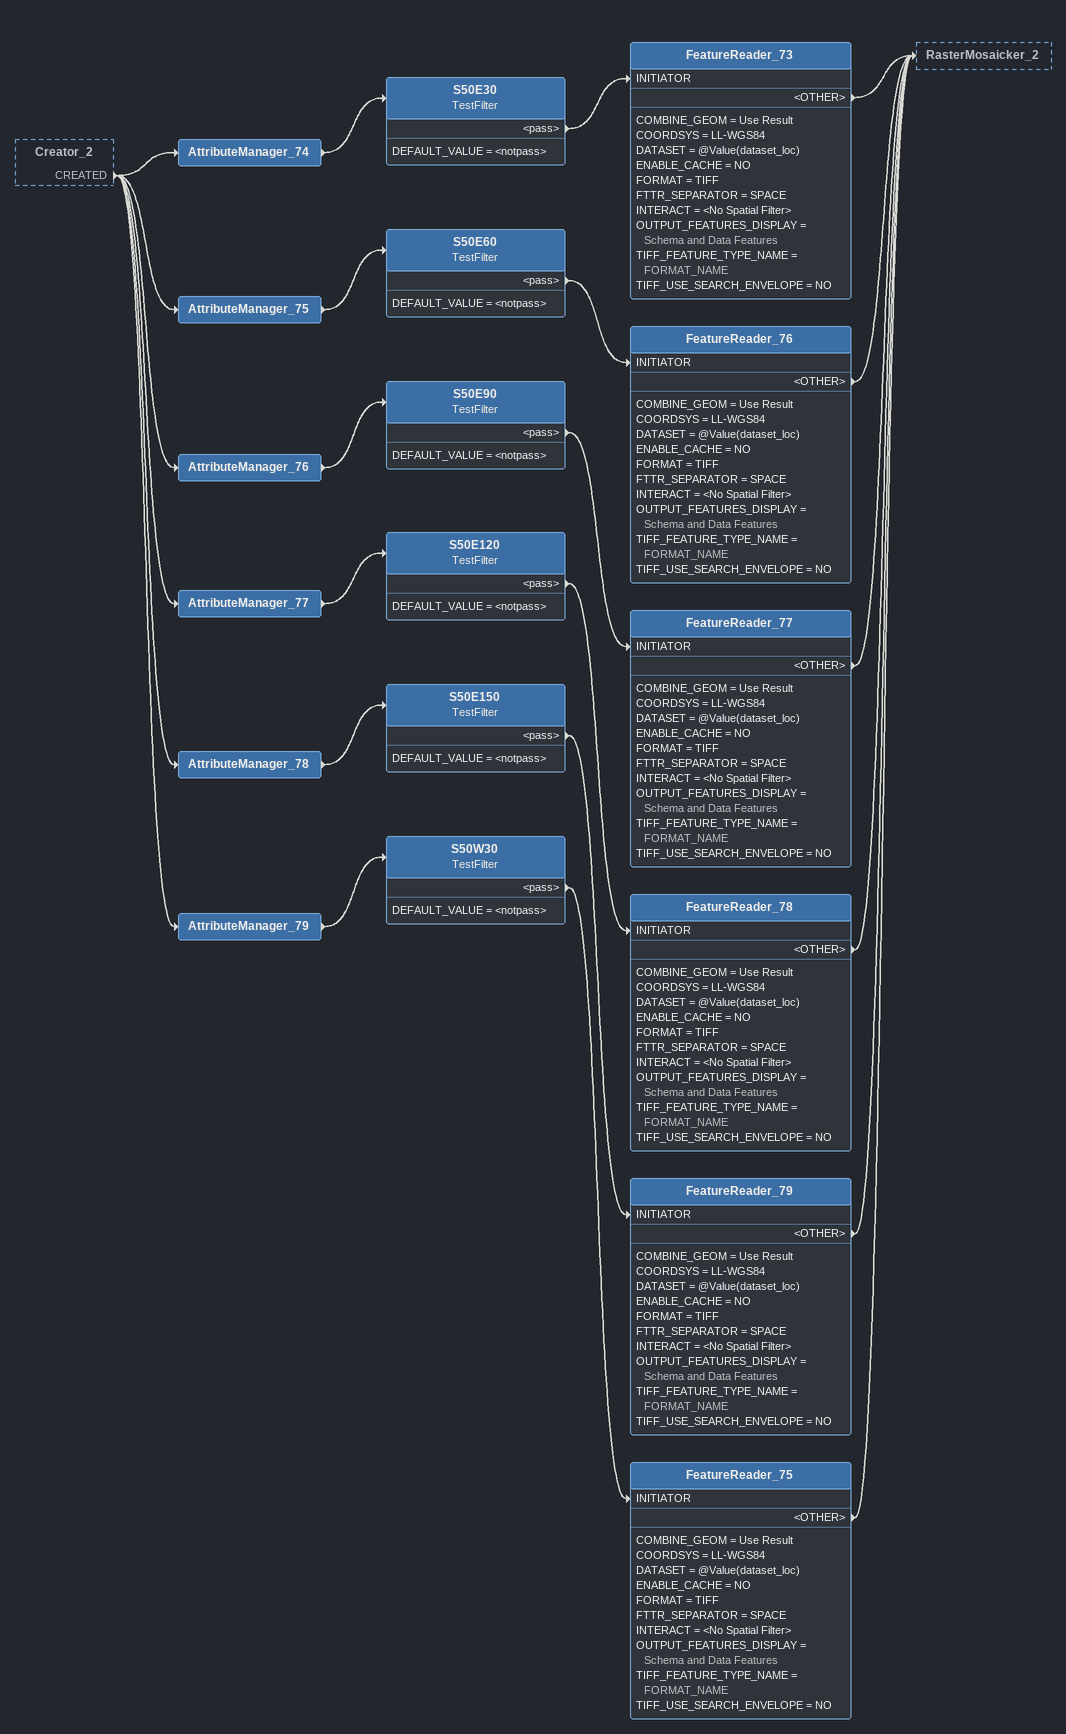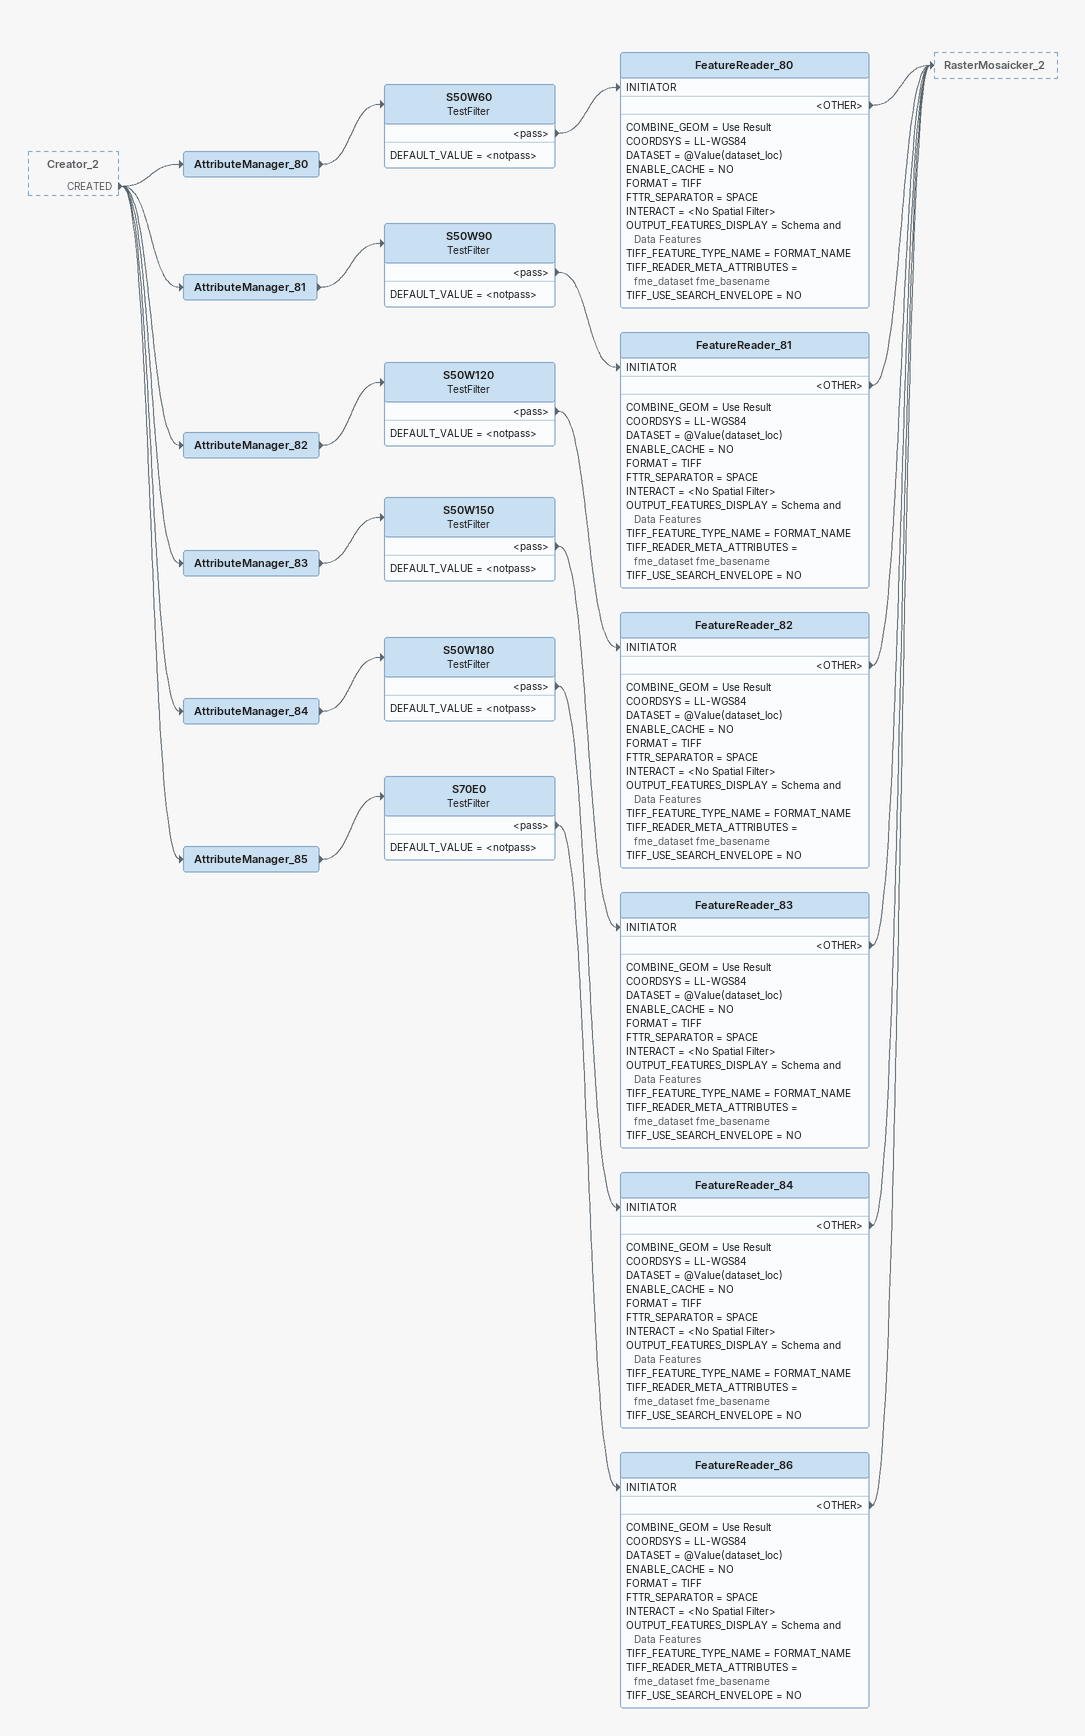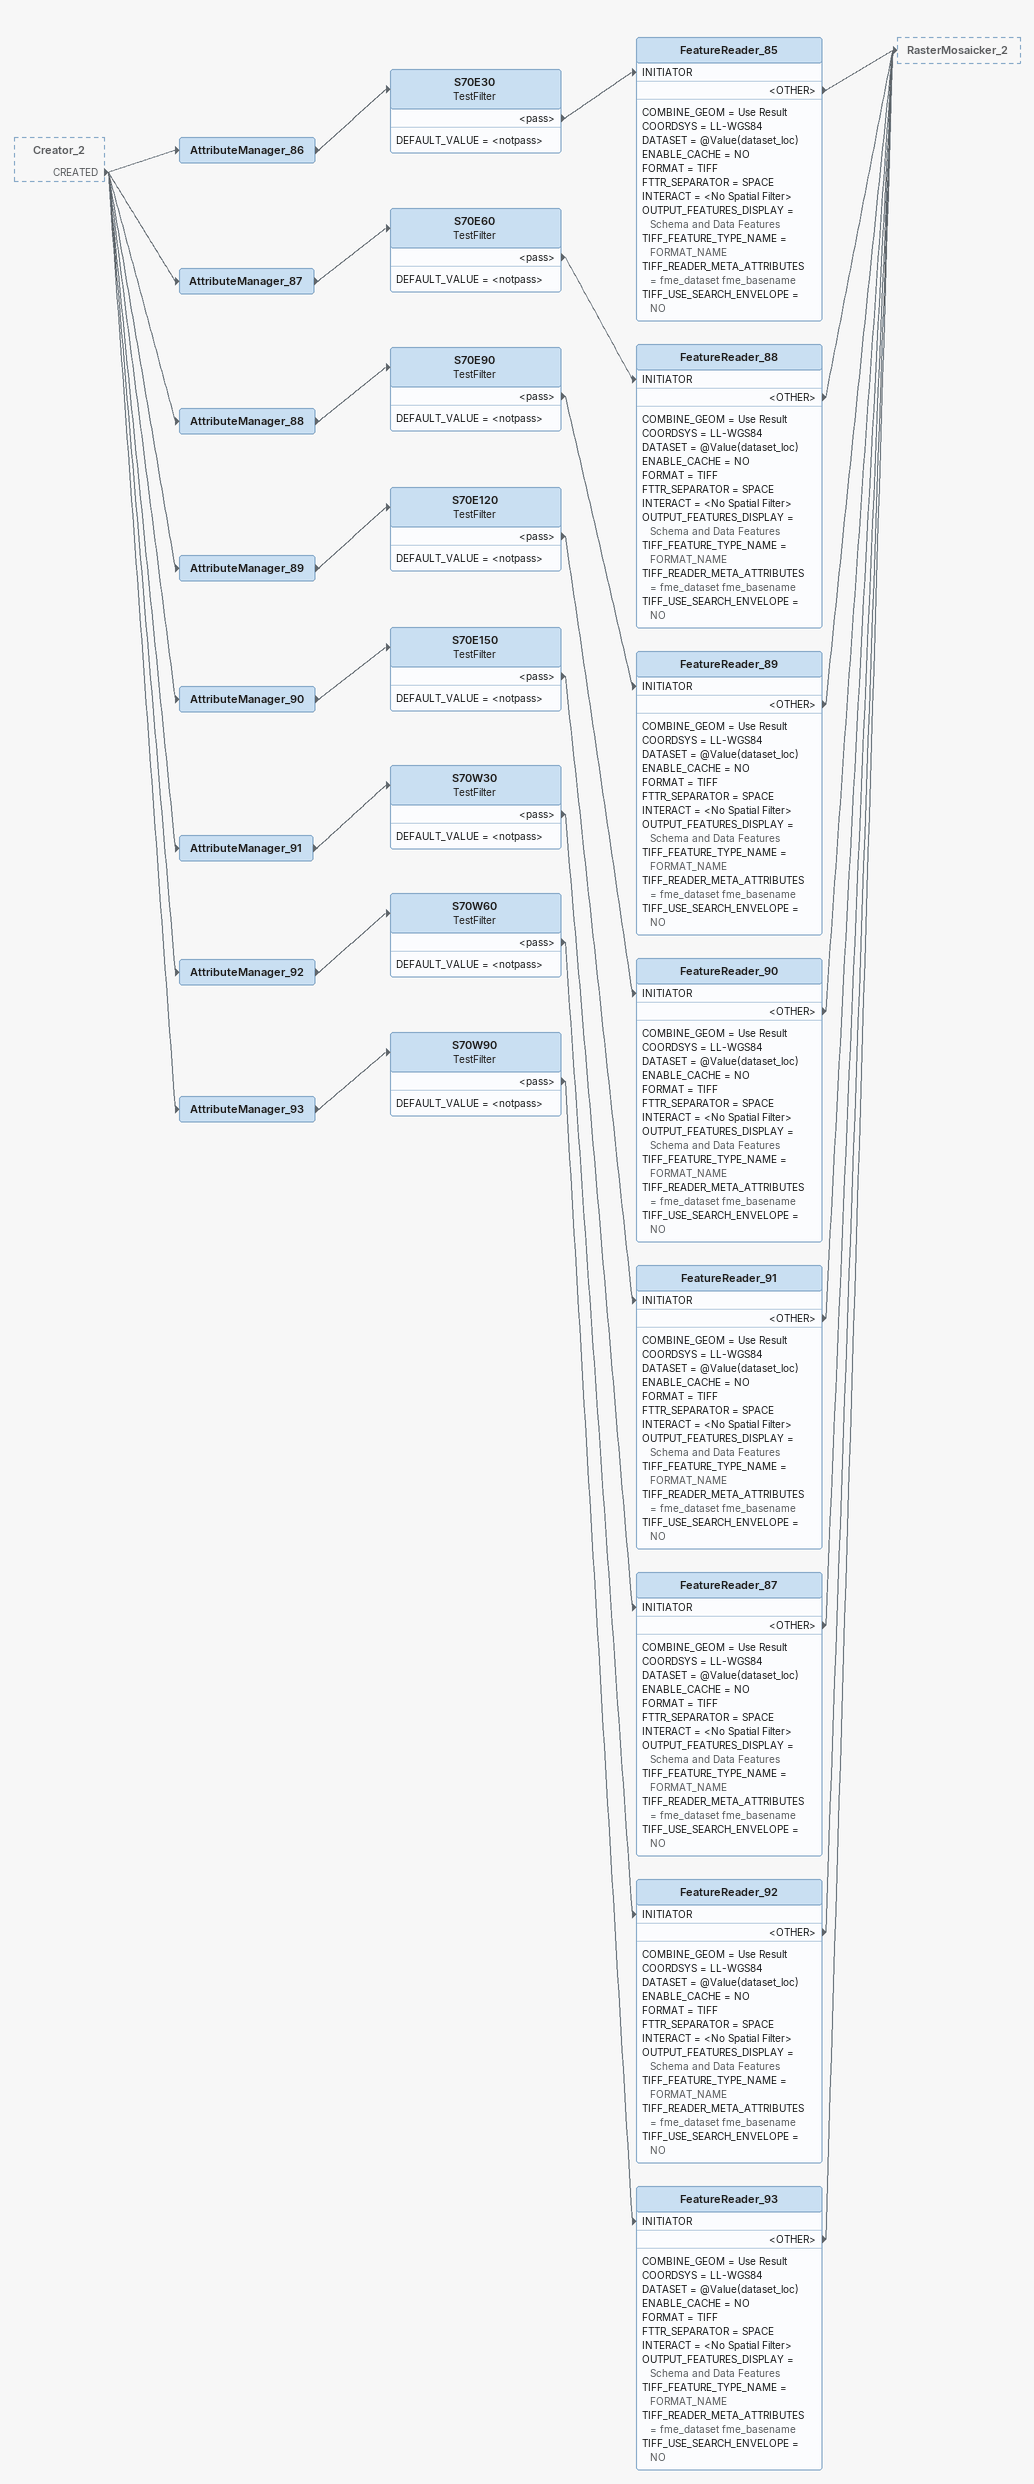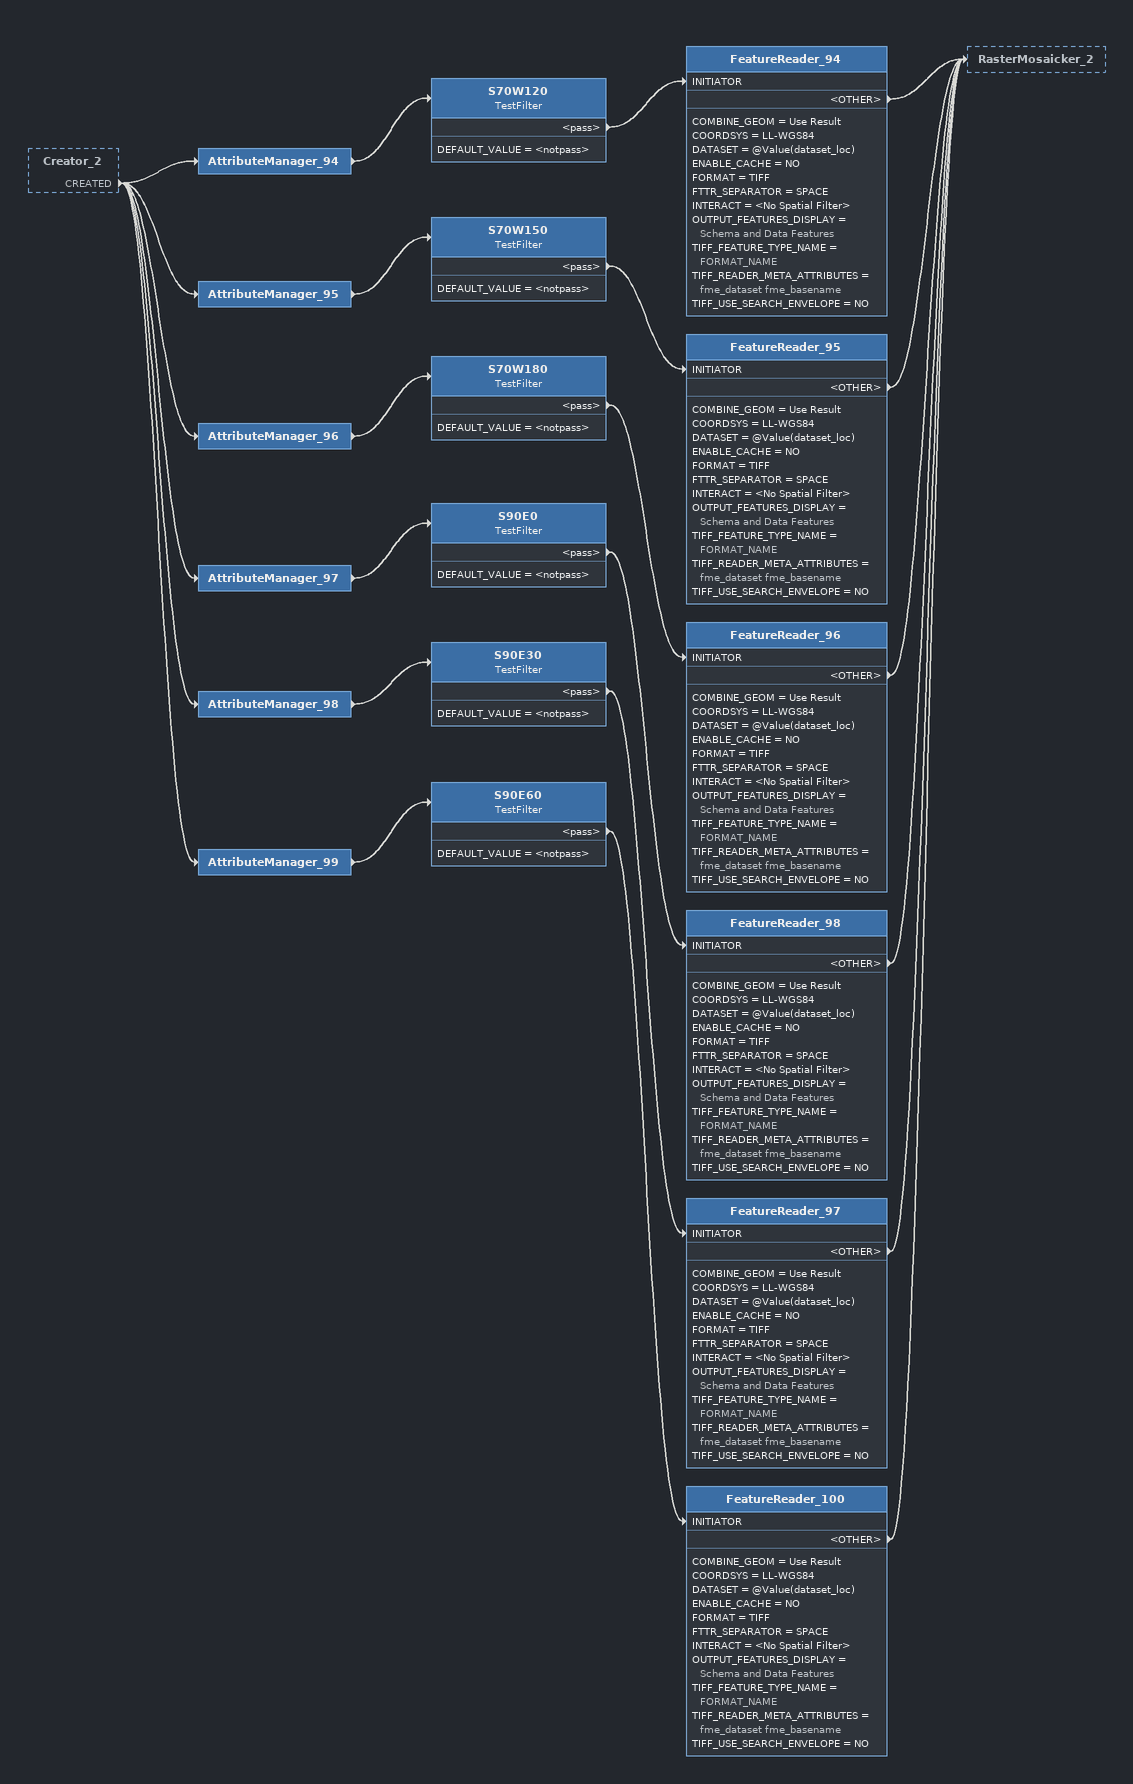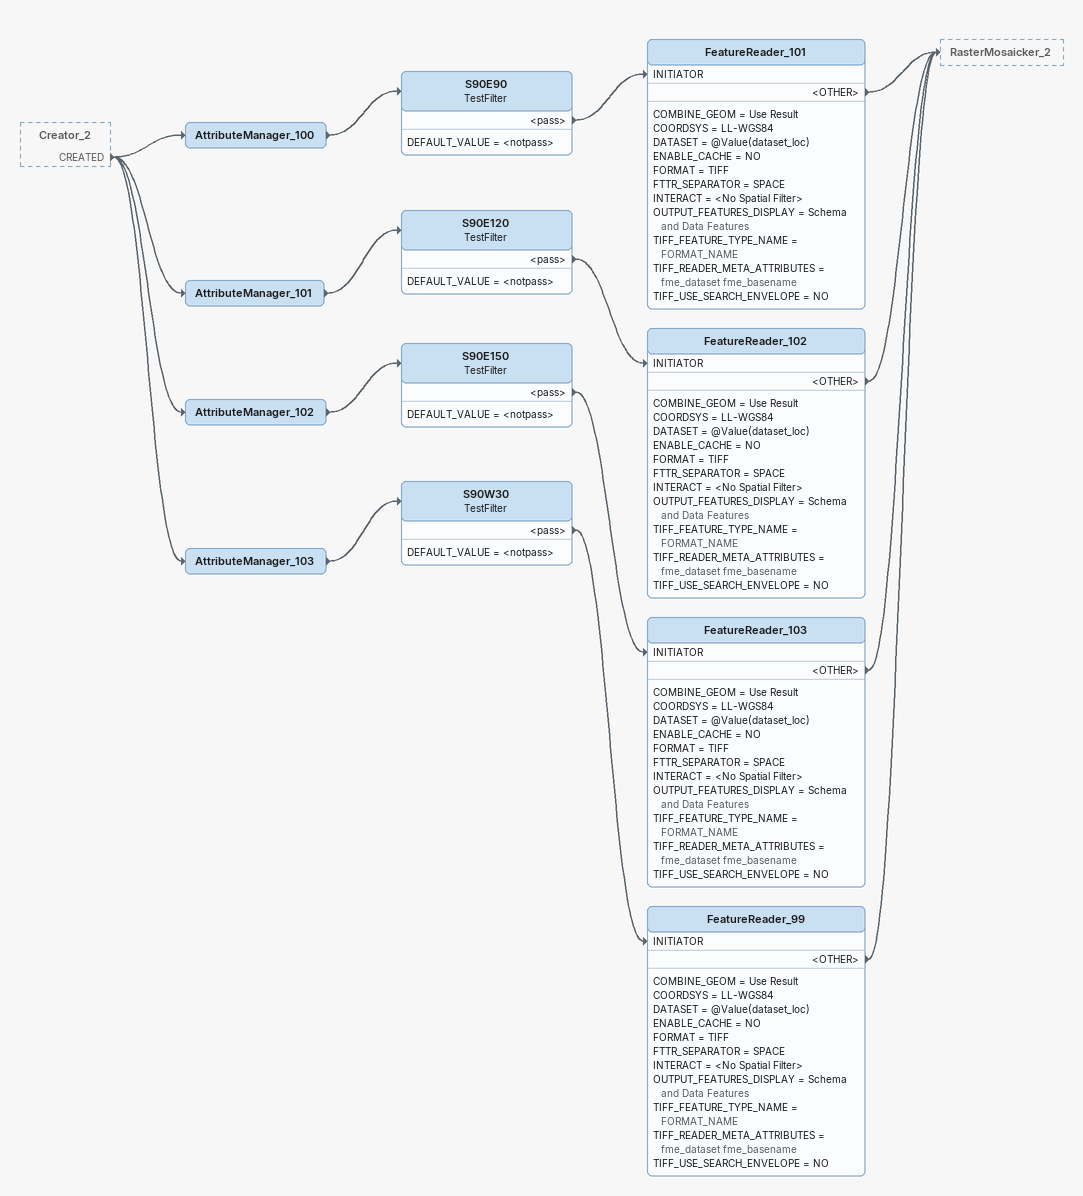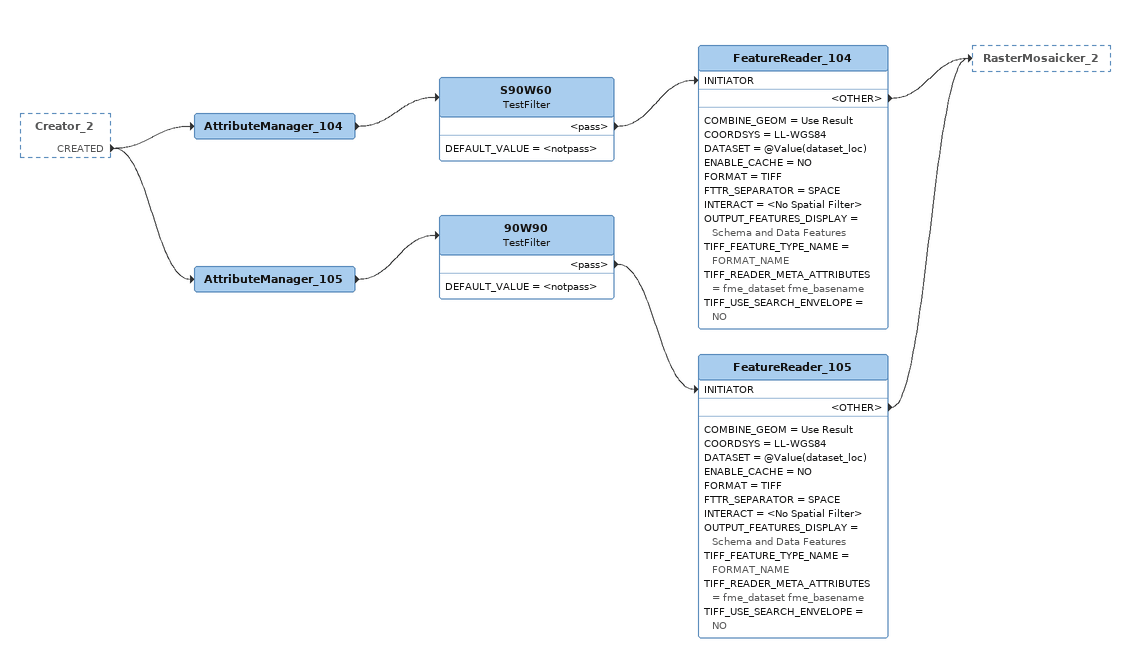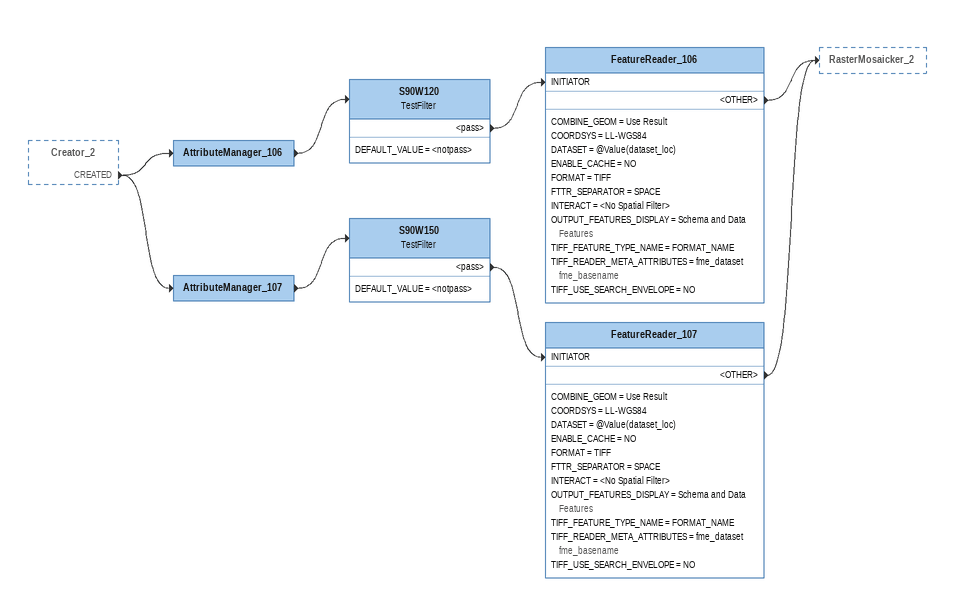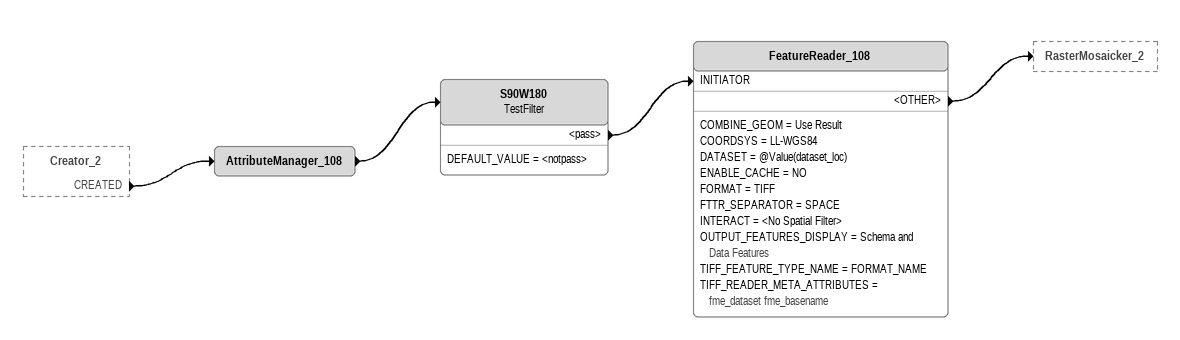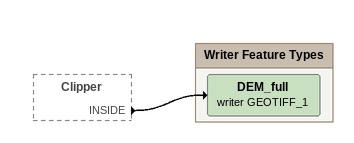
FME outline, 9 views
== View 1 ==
Creator_2 [outside]
    CREATED -> AttributeManager_74
    CREATED -> AttributeManager_75
    CREATED -> AttributeManager_76
    CREATED -> AttributeManager_77
    CREATED -> AttributeManager_78
    CREATED -> AttributeManager_79
AttributeManager_74
    -> S50E30
S50E30: TestFilter
    DEFAULT_VALUE = <notpass>
    <pass> -> FeatureReader_73 [INITIATOR]
FeatureReader_73
    COMBINE_GEOM = Use Result
    COORDSYS = LL-WGS84
    DATASET = @Value(dataset_loc)
    ENABLE_CACHE = NO
    FORMAT = TIFF
    FTTR_SEPARATOR = SPACE
    INTERACT = <No Spatial Filter>
    OUTPUT_FEATURES_DISPLAY = Schema and Data Features
    TIFF_FEATURE_TYPE_NAME = FORMAT_NAME
    TIFF_USE_SEARCH_ENVELOPE = NO
    <OTHER> -> RasterMosaicker_2
AttributeManager_75
    -> S50E60
S50E60: TestFilter
    DEFAULT_VALUE = <notpass>
    <pass> -> FeatureReader_76 [INITIATOR]
FeatureReader_76
    COMBINE_GEOM = Use Result
    COORDSYS = LL-WGS84
    DATASET = @Value(dataset_loc)
    ENABLE_CACHE = NO
    FORMAT = TIFF
    FTTR_SEPARATOR = SPACE
    INTERACT = <No Spatial Filter>
    OUTPUT_FEATURES_DISPLAY = Schema and Data Features
    TIFF_FEATURE_TYPE_NAME = FORMAT_NAME
    TIFF_USE_SEARCH_ENVELOPE = NO
    <OTHER> -> RasterMosaicker_2
AttributeManager_76
    -> S50E90
S50E90: TestFilter
    DEFAULT_VALUE = <notpass>
    <pass> -> FeatureReader_77 [INITIATOR]
FeatureReader_77
    COMBINE_GEOM = Use Result
    COORDSYS = LL-WGS84
    DATASET = @Value(dataset_loc)
    ENABLE_CACHE = NO
    FORMAT = TIFF
    FTTR_SEPARATOR = SPACE
    INTERACT = <No Spatial Filter>
    OUTPUT_FEATURES_DISPLAY = Schema and Data Features
    TIFF_FEATURE_TYPE_NAME = FORMAT_NAME
    TIFF_USE_SEARCH_ENVELOPE = NO
    <OTHER> -> RasterMosaicker_2
AttributeManager_77
    -> S50E120
S50E120: TestFilter
    DEFAULT_VALUE = <notpass>
    <pass> -> FeatureReader_78 [INITIATOR]
FeatureReader_78
    COMBINE_GEOM = Use Result
    COORDSYS = LL-WGS84
    DATASET = @Value(dataset_loc)
    ENABLE_CACHE = NO
    FORMAT = TIFF
    FTTR_SEPARATOR = SPACE
    INTERACT = <No Spatial Filter>
    OUTPUT_FEATURES_DISPLAY = Schema and Data Features
    TIFF_FEATURE_TYPE_NAME = FORMAT_NAME
    TIFF_USE_SEARCH_ENVELOPE = NO
    <OTHER> -> RasterMosaicker_2
AttributeManager_78
    -> S50E150
S50E150: TestFilter
    DEFAULT_VALUE = <notpass>
    <pass> -> FeatureReader_79 [INITIATOR]
FeatureReader_79
    COMBINE_GEOM = Use Result
    COORDSYS = LL-WGS84
    DATASET = @Value(dataset_loc)
    ENABLE_CACHE = NO
    FORMAT = TIFF
    FTTR_SEPARATOR = SPACE
    INTERACT = <No Spatial Filter>
    OUTPUT_FEATURES_DISPLAY = Schema and Data Features
    TIFF_FEATURE_TYPE_NAME = FORMAT_NAME
    TIFF_USE_SEARCH_ENVELOPE = NO
    <OTHER> -> RasterMosaicker_2
AttributeManager_79
    -> S50W30
S50W30: TestFilter
    DEFAULT_VALUE = <notpass>
    <pass> -> FeatureReader_75 [INITIATOR]
FeatureReader_75
    COMBINE_GEOM = Use Result
    COORDSYS = LL-WGS84
    DATASET = @Value(dataset_loc)
    ENABLE_CACHE = NO
    FORMAT = TIFF
    FTTR_SEPARATOR = SPACE
    INTERACT = <No Spatial Filter>
    OUTPUT_FEATURES_DISPLAY = Schema and Data Features
    TIFF_FEATURE_TYPE_NAME = FORMAT_NAME
    TIFF_USE_SEARCH_ENVELOPE = NO
    <OTHER> -> RasterMosaicker_2

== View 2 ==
Creator_2 [outside]
    CREATED -> AttributeManager_80
    CREATED -> AttributeManager_81
    CREATED -> AttributeManager_82
    CREATED -> AttributeManager_83
    CREATED -> AttributeManager_84
    CREATED -> AttributeManager_85
AttributeManager_80
    -> S50W60
S50W60: TestFilter
    DEFAULT_VALUE = <notpass>
    <pass> -> FeatureReader_80 [INITIATOR]
FeatureReader_80
    COMBINE_GEOM = Use Result
    COORDSYS = LL-WGS84
    DATASET = @Value(dataset_loc)
    ENABLE_CACHE = NO
    FORMAT = TIFF
    FTTR_SEPARATOR = SPACE
    INTERACT = <No Spatial Filter>
    OUTPUT_FEATURES_DISPLAY = Schema and Data Features
    TIFF_FEATURE_TYPE_NAME = FORMAT_NAME
    TIFF_READER_META_ATTRIBUTES = fme_dataset fme_basename
    TIFF_USE_SEARCH_ENVELOPE = NO
    <OTHER> -> RasterMosaicker_2
AttributeManager_81
    -> S50W90
S50W90: TestFilter
    DEFAULT_VALUE = <notpass>
    <pass> -> FeatureReader_81 [INITIATOR]
FeatureReader_81
    COMBINE_GEOM = Use Result
    COORDSYS = LL-WGS84
    DATASET = @Value(dataset_loc)
    ENABLE_CACHE = NO
    FORMAT = TIFF
    FTTR_SEPARATOR = SPACE
    INTERACT = <No Spatial Filter>
    OUTPUT_FEATURES_DISPLAY = Schema and Data Features
    TIFF_FEATURE_TYPE_NAME = FORMAT_NAME
    TIFF_READER_META_ATTRIBUTES = fme_dataset fme_basename
    TIFF_USE_SEARCH_ENVELOPE = NO
    <OTHER> -> RasterMosaicker_2
AttributeManager_82
    -> S50W120
S50W120: TestFilter
    DEFAULT_VALUE = <notpass>
    <pass> -> FeatureReader_82 [INITIATOR]
FeatureReader_82
    COMBINE_GEOM = Use Result
    COORDSYS = LL-WGS84
    DATASET = @Value(dataset_loc)
    ENABLE_CACHE = NO
    FORMAT = TIFF
    FTTR_SEPARATOR = SPACE
    INTERACT = <No Spatial Filter>
    OUTPUT_FEATURES_DISPLAY = Schema and Data Features
    TIFF_FEATURE_TYPE_NAME = FORMAT_NAME
    TIFF_READER_META_ATTRIBUTES = fme_dataset fme_basename
    TIFF_USE_SEARCH_ENVELOPE = NO
    <OTHER> -> RasterMosaicker_2
AttributeManager_83
    -> S50W150
S50W150: TestFilter
    DEFAULT_VALUE = <notpass>
    <pass> -> FeatureReader_83 [INITIATOR]
FeatureReader_83
    COMBINE_GEOM = Use Result
    COORDSYS = LL-WGS84
    DATASET = @Value(dataset_loc)
    ENABLE_CACHE = NO
    FORMAT = TIFF
    FTTR_SEPARATOR = SPACE
    INTERACT = <No Spatial Filter>
    OUTPUT_FEATURES_DISPLAY = Schema and Data Features
    TIFF_FEATURE_TYPE_NAME = FORMAT_NAME
    TIFF_READER_META_ATTRIBUTES = fme_dataset fme_basename
    TIFF_USE_SEARCH_ENVELOPE = NO
    <OTHER> -> RasterMosaicker_2
AttributeManager_84
    -> S50W180
S50W180: TestFilter
    DEFAULT_VALUE = <notpass>
    <pass> -> FeatureReader_84 [INITIATOR]
FeatureReader_84
    COMBINE_GEOM = Use Result
    COORDSYS = LL-WGS84
    DATASET = @Value(dataset_loc)
    ENABLE_CACHE = NO
    FORMAT = TIFF
    FTTR_SEPARATOR = SPACE
    INTERACT = <No Spatial Filter>
    OUTPUT_FEATURES_DISPLAY = Schema and Data Features
    TIFF_FEATURE_TYPE_NAME = FORMAT_NAME
    TIFF_READER_META_ATTRIBUTES = fme_dataset fme_basename
    TIFF_USE_SEARCH_ENVELOPE = NO
    <OTHER> -> RasterMosaicker_2
AttributeManager_85
    -> S70E0
S70E0: TestFilter
    DEFAULT_VALUE = <notpass>
    <pass> -> FeatureReader_86 [INITIATOR]
FeatureReader_86
    COMBINE_GEOM = Use Result
    COORDSYS = LL-WGS84
    DATASET = @Value(dataset_loc)
    ENABLE_CACHE = NO
    FORMAT = TIFF
    FTTR_SEPARATOR = SPACE
    INTERACT = <No Spatial Filter>
    OUTPUT_FEATURES_DISPLAY = Schema and Data Features
    TIFF_FEATURE_TYPE_NAME = FORMAT_NAME
    TIFF_READER_META_ATTRIBUTES = fme_dataset fme_basename
    TIFF_USE_SEARCH_ENVELOPE = NO
    <OTHER> -> RasterMosaicker_2

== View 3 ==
Creator_2 [outside]
    CREATED -> AttributeManager_87
    CREATED -> AttributeManager_88
    CREATED -> AttributeManager_89
    CREATED -> AttributeManager_90
    CREATED -> AttributeManager_91
    CREATED -> AttributeManager_92
    CREATED -> AttributeManager_93
    CREATED -> AttributeManager_86
AttributeManager_86
    -> S70E30
S70E30: TestFilter
    DEFAULT_VALUE = <notpass>
    <pass> -> FeatureReader_85 [INITIATOR]
FeatureReader_85
    COMBINE_GEOM = Use Result
    COORDSYS = LL-WGS84
    DATASET = @Value(dataset_loc)
    ENABLE_CACHE = NO
    FORMAT = TIFF
    FTTR_SEPARATOR = SPACE
    INTERACT = <No Spatial Filter>
    OUTPUT_FEATURES_DISPLAY = Schema and Data Features
    TIFF_FEATURE_TYPE_NAME = FORMAT_NAME
    TIFF_READER_META_ATTRIBUTES = fme_dataset fme_basename
    TIFF_USE_SEARCH_ENVELOPE = NO
    <OTHER> -> RasterMosaicker_2
AttributeManager_87
    -> S70E60
S70E60: TestFilter
    DEFAULT_VALUE = <notpass>
    <pass> -> FeatureReader_88 [INITIATOR]
FeatureReader_88
    COMBINE_GEOM = Use Result
    COORDSYS = LL-WGS84
    DATASET = @Value(dataset_loc)
    ENABLE_CACHE = NO
    FORMAT = TIFF
    FTTR_SEPARATOR = SPACE
    INTERACT = <No Spatial Filter>
    OUTPUT_FEATURES_DISPLAY = Schema and Data Features
    TIFF_FEATURE_TYPE_NAME = FORMAT_NAME
    TIFF_READER_META_ATTRIBUTES = fme_dataset fme_basename
    TIFF_USE_SEARCH_ENVELOPE = NO
    <OTHER> -> RasterMosaicker_2
AttributeManager_88
    -> S70E90
S70E90: TestFilter
    DEFAULT_VALUE = <notpass>
    <pass> -> FeatureReader_89 [INITIATOR]
FeatureReader_89
    COMBINE_GEOM = Use Result
    COORDSYS = LL-WGS84
    DATASET = @Value(dataset_loc)
    ENABLE_CACHE = NO
    FORMAT = TIFF
    FTTR_SEPARATOR = SPACE
    INTERACT = <No Spatial Filter>
    OUTPUT_FEATURES_DISPLAY = Schema and Data Features
    TIFF_FEATURE_TYPE_NAME = FORMAT_NAME
    TIFF_READER_META_ATTRIBUTES = fme_dataset fme_basename
    TIFF_USE_SEARCH_ENVELOPE = NO
    <OTHER> -> RasterMosaicker_2
AttributeManager_89
    -> S70E120
S70E120: TestFilter
    DEFAULT_VALUE = <notpass>
    <pass> -> FeatureReader_90 [INITIATOR]
FeatureReader_90
    COMBINE_GEOM = Use Result
    COORDSYS = LL-WGS84
    DATASET = @Value(dataset_loc)
    ENABLE_CACHE = NO
    FORMAT = TIFF
    FTTR_SEPARATOR = SPACE
    INTERACT = <No Spatial Filter>
    OUTPUT_FEATURES_DISPLAY = Schema and Data Features
    TIFF_FEATURE_TYPE_NAME = FORMAT_NAME
    TIFF_READER_META_ATTRIBUTES = fme_dataset fme_basename
    TIFF_USE_SEARCH_ENVELOPE = NO
    <OTHER> -> RasterMosaicker_2
AttributeManager_90
    -> S70E150
S70E150: TestFilter
    DEFAULT_VALUE = <notpass>
    <pass> -> FeatureReader_91 [INITIATOR]
FeatureReader_91
    COMBINE_GEOM = Use Result
    COORDSYS = LL-WGS84
    DATASET = @Value(dataset_loc)
    ENABLE_CACHE = NO
    FORMAT = TIFF
    FTTR_SEPARATOR = SPACE
    INTERACT = <No Spatial Filter>
    OUTPUT_FEATURES_DISPLAY = Schema and Data Features
    TIFF_FEATURE_TYPE_NAME = FORMAT_NAME
    TIFF_READER_META_ATTRIBUTES = fme_dataset fme_basename
    TIFF_USE_SEARCH_ENVELOPE = NO
    <OTHER> -> RasterMosaicker_2
AttributeManager_91
    -> S70W30
S70W30: TestFilter
    DEFAULT_VALUE = <notpass>
    <pass> -> FeatureReader_87 [INITIATOR]
FeatureReader_87
    COMBINE_GEOM = Use Result
    COORDSYS = LL-WGS84
    DATASET = @Value(dataset_loc)
    ENABLE_CACHE = NO
    FORMAT = TIFF
    FTTR_SEPARATOR = SPACE
    INTERACT = <No Spatial Filter>
    OUTPUT_FEATURES_DISPLAY = Schema and Data Features
    TIFF_FEATURE_TYPE_NAME = FORMAT_NAME
    TIFF_READER_META_ATTRIBUTES = fme_dataset fme_basename
    TIFF_USE_SEARCH_ENVELOPE = NO
    <OTHER> -> RasterMosaicker_2
AttributeManager_92
    -> S70W60
S70W60: TestFilter
    DEFAULT_VALUE = <notpass>
    <pass> -> FeatureReader_92 [INITIATOR]
FeatureReader_92
    COMBINE_GEOM = Use Result
    COORDSYS = LL-WGS84
    DATASET = @Value(dataset_loc)
    ENABLE_CACHE = NO
    FORMAT = TIFF
    FTTR_SEPARATOR = SPACE
    INTERACT = <No Spatial Filter>
    OUTPUT_FEATURES_DISPLAY = Schema and Data Features
    TIFF_FEATURE_TYPE_NAME = FORMAT_NAME
    TIFF_READER_META_ATTRIBUTES = fme_dataset fme_basename
    TIFF_USE_SEARCH_ENVELOPE = NO
    <OTHER> -> RasterMosaicker_2
AttributeManager_93
    -> S70W90
S70W90: TestFilter
    DEFAULT_VALUE = <notpass>
    <pass> -> FeatureReader_93 [INITIATOR]
FeatureReader_93
    COMBINE_GEOM = Use Result
    COORDSYS = LL-WGS84
    DATASET = @Value(dataset_loc)
    ENABLE_CACHE = NO
    FORMAT = TIFF
    FTTR_SEPARATOR = SPACE
    INTERACT = <No Spatial Filter>
    OUTPUT_FEATURES_DISPLAY = Schema and Data Features
    TIFF_FEATURE_TYPE_NAME = FORMAT_NAME
    TIFF_READER_META_ATTRIBUTES = fme_dataset fme_basename
    TIFF_USE_SEARCH_ENVELOPE = NO
    <OTHER> -> RasterMosaicker_2

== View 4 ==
Creator_2 [outside]
    CREATED -> AttributeManager_94
    CREATED -> AttributeManager_95
    CREATED -> AttributeManager_96
    CREATED -> AttributeManager_97
    CREATED -> AttributeManager_98
    CREATED -> AttributeManager_99
AttributeManager_94
    -> S70W120
S70W120: TestFilter
    DEFAULT_VALUE = <notpass>
    <pass> -> FeatureReader_94 [INITIATOR]
FeatureReader_94
    COMBINE_GEOM = Use Result
    COORDSYS = LL-WGS84
    DATASET = @Value(dataset_loc)
    ENABLE_CACHE = NO
    FORMAT = TIFF
    FTTR_SEPARATOR = SPACE
    INTERACT = <No Spatial Filter>
    OUTPUT_FEATURES_DISPLAY = Schema and Data Features
    TIFF_FEATURE_TYPE_NAME = FORMAT_NAME
    TIFF_READER_META_ATTRIBUTES = fme_dataset fme_basename
    TIFF_USE_SEARCH_ENVELOPE = NO
    <OTHER> -> RasterMosaicker_2
AttributeManager_95
    -> S70W150
S70W150: TestFilter
    DEFAULT_VALUE = <notpass>
    <pass> -> FeatureReader_95 [INITIATOR]
FeatureReader_95
    COMBINE_GEOM = Use Result
    COORDSYS = LL-WGS84
    DATASET = @Value(dataset_loc)
    ENABLE_CACHE = NO
    FORMAT = TIFF
    FTTR_SEPARATOR = SPACE
    INTERACT = <No Spatial Filter>
    OUTPUT_FEATURES_DISPLAY = Schema and Data Features
    TIFF_FEATURE_TYPE_NAME = FORMAT_NAME
    TIFF_READER_META_ATTRIBUTES = fme_dataset fme_basename
    TIFF_USE_SEARCH_ENVELOPE = NO
    <OTHER> -> RasterMosaicker_2
AttributeManager_96
    -> S70W180
S70W180: TestFilter
    DEFAULT_VALUE = <notpass>
    <pass> -> FeatureReader_96 [INITIATOR]
FeatureReader_96
    COMBINE_GEOM = Use Result
    COORDSYS = LL-WGS84
    DATASET = @Value(dataset_loc)
    ENABLE_CACHE = NO
    FORMAT = TIFF
    FTTR_SEPARATOR = SPACE
    INTERACT = <No Spatial Filter>
    OUTPUT_FEATURES_DISPLAY = Schema and Data Features
    TIFF_FEATURE_TYPE_NAME = FORMAT_NAME
    TIFF_READER_META_ATTRIBUTES = fme_dataset fme_basename
    TIFF_USE_SEARCH_ENVELOPE = NO
    <OTHER> -> RasterMosaicker_2
AttributeManager_97
    -> S90E0
S90E0: TestFilter
    DEFAULT_VALUE = <notpass>
    <pass> -> FeatureReader_98 [INITIATOR]
FeatureReader_98
    COMBINE_GEOM = Use Result
    COORDSYS = LL-WGS84
    DATASET = @Value(dataset_loc)
    ENABLE_CACHE = NO
    FORMAT = TIFF
    FTTR_SEPARATOR = SPACE
    INTERACT = <No Spatial Filter>
    OUTPUT_FEATURES_DISPLAY = Schema and Data Features
    TIFF_FEATURE_TYPE_NAME = FORMAT_NAME
    TIFF_READER_META_ATTRIBUTES = fme_dataset fme_basename
    TIFF_USE_SEARCH_ENVELOPE = NO
    <OTHER> -> RasterMosaicker_2
AttributeManager_98
    -> S90E30
S90E30: TestFilter
    DEFAULT_VALUE = <notpass>
    <pass> -> FeatureReader_97 [INITIATOR]
FeatureReader_97
    COMBINE_GEOM = Use Result
    COORDSYS = LL-WGS84
    DATASET = @Value(dataset_loc)
    ENABLE_CACHE = NO
    FORMAT = TIFF
    FTTR_SEPARATOR = SPACE
    INTERACT = <No Spatial Filter>
    OUTPUT_FEATURES_DISPLAY = Schema and Data Features
    TIFF_FEATURE_TYPE_NAME = FORMAT_NAME
    TIFF_READER_META_ATTRIBUTES = fme_dataset fme_basename
    TIFF_USE_SEARCH_ENVELOPE = NO
    <OTHER> -> RasterMosaicker_2
AttributeManager_99
    -> S90E60
S90E60: TestFilter
    DEFAULT_VALUE = <notpass>
    <pass> -> FeatureReader_100 [INITIATOR]
FeatureReader_100
    COMBINE_GEOM = Use Result
    COORDSYS = LL-WGS84
    DATASET = @Value(dataset_loc)
    ENABLE_CACHE = NO
    FORMAT = TIFF
    FTTR_SEPARATOR = SPACE
    INTERACT = <No Spatial Filter>
    OUTPUT_FEATURES_DISPLAY = Schema and Data Features
    TIFF_FEATURE_TYPE_NAME = FORMAT_NAME
    TIFF_READER_META_ATTRIBUTES = fme_dataset fme_basename
    TIFF_USE_SEARCH_ENVELOPE = NO
    <OTHER> -> RasterMosaicker_2

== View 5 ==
Creator_2 [outside]
    CREATED -> AttributeManager_100
    CREATED -> AttributeManager_101
    CREATED -> AttributeManager_102
    CREATED -> AttributeManager_103
AttributeManager_100
    -> S90E90
S90E90: TestFilter
    DEFAULT_VALUE = <notpass>
    <pass> -> FeatureReader_101 [INITIATOR]
FeatureReader_101
    COMBINE_GEOM = Use Result
    COORDSYS = LL-WGS84
    DATASET = @Value(dataset_loc)
    ENABLE_CACHE = NO
    FORMAT = TIFF
    FTTR_SEPARATOR = SPACE
    INTERACT = <No Spatial Filter>
    OUTPUT_FEATURES_DISPLAY = Schema and Data Features
    TIFF_FEATURE_TYPE_NAME = FORMAT_NAME
    TIFF_READER_META_ATTRIBUTES = fme_dataset fme_basename
    TIFF_USE_SEARCH_ENVELOPE = NO
    <OTHER> -> RasterMosaicker_2
AttributeManager_101
    -> S90E120
S90E120: TestFilter
    DEFAULT_VALUE = <notpass>
    <pass> -> FeatureReader_102 [INITIATOR]
FeatureReader_102
    COMBINE_GEOM = Use Result
    COORDSYS = LL-WGS84
    DATASET = @Value(dataset_loc)
    ENABLE_CACHE = NO
    FORMAT = TIFF
    FTTR_SEPARATOR = SPACE
    INTERACT = <No Spatial Filter>
    OUTPUT_FEATURES_DISPLAY = Schema and Data Features
    TIFF_FEATURE_TYPE_NAME = FORMAT_NAME
    TIFF_READER_META_ATTRIBUTES = fme_dataset fme_basename
    TIFF_USE_SEARCH_ENVELOPE = NO
    <OTHER> -> RasterMosaicker_2
AttributeManager_102
    -> S90E150
S90E150: TestFilter
    DEFAULT_VALUE = <notpass>
    <pass> -> FeatureReader_103 [INITIATOR]
FeatureReader_103
    COMBINE_GEOM = Use Result
    COORDSYS = LL-WGS84
    DATASET = @Value(dataset_loc)
    ENABLE_CACHE = NO
    FORMAT = TIFF
    FTTR_SEPARATOR = SPACE
    INTERACT = <No Spatial Filter>
    OUTPUT_FEATURES_DISPLAY = Schema and Data Features
    TIFF_FEATURE_TYPE_NAME = FORMAT_NAME
    TIFF_READER_META_ATTRIBUTES = fme_dataset fme_basename
    TIFF_USE_SEARCH_ENVELOPE = NO
    <OTHER> -> RasterMosaicker_2
AttributeManager_103
    -> S90W30
S90W30: TestFilter
    DEFAULT_VALUE = <notpass>
    <pass> -> FeatureReader_99 [INITIATOR]
FeatureReader_99
    COMBINE_GEOM = Use Result
    COORDSYS = LL-WGS84
    DATASET = @Value(dataset_loc)
    ENABLE_CACHE = NO
    FORMAT = TIFF
    FTTR_SEPARATOR = SPACE
    INTERACT = <No Spatial Filter>
    OUTPUT_FEATURES_DISPLAY = Schema and Data Features
    TIFF_FEATURE_TYPE_NAME = FORMAT_NAME
    TIFF_READER_META_ATTRIBUTES = fme_dataset fme_basename
    TIFF_USE_SEARCH_ENVELOPE = NO
    <OTHER> -> RasterMosaicker_2

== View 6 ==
Creator_2 [outside]
    CREATED -> AttributeManager_104
    CREATED -> AttributeManager_105
AttributeManager_104
    -> S90W60
S90W60: TestFilter
    DEFAULT_VALUE = <notpass>
    <pass> -> FeatureReader_104 [INITIATOR]
FeatureReader_104
    COMBINE_GEOM = Use Result
    COORDSYS = LL-WGS84
    DATASET = @Value(dataset_loc)
    ENABLE_CACHE = NO
    FORMAT = TIFF
    FTTR_SEPARATOR = SPACE
    INTERACT = <No Spatial Filter>
    OUTPUT_FEATURES_DISPLAY = Schema and Data Features
    TIFF_FEATURE_TYPE_NAME = FORMAT_NAME
    TIFF_READER_META_ATTRIBUTES = fme_dataset fme_basename
    TIFF_USE_SEARCH_ENVELOPE = NO
    <OTHER> -> RasterMosaicker_2
AttributeManager_105
    -> 90W90
90W90: TestFilter
    DEFAULT_VALUE = <notpass>
    <pass> -> FeatureReader_105 [INITIATOR]
FeatureReader_105
    COMBINE_GEOM = Use Result
    COORDSYS = LL-WGS84
    DATASET = @Value(dataset_loc)
    ENABLE_CACHE = NO
    FORMAT = TIFF
    FTTR_SEPARATOR = SPACE
    INTERACT = <No Spatial Filter>
    OUTPUT_FEATURES_DISPLAY = Schema and Data Features
    TIFF_FEATURE_TYPE_NAME = FORMAT_NAME
    TIFF_READER_META_ATTRIBUTES = fme_dataset fme_basename
    TIFF_USE_SEARCH_ENVELOPE = NO
    <OTHER> -> RasterMosaicker_2

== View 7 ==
Creator_2 [outside]
    CREATED -> AttributeManager_106
    CREATED -> AttributeManager_107
AttributeManager_106
    -> S90W120
S90W120: TestFilter
    DEFAULT_VALUE = <notpass>
    <pass> -> FeatureReader_106 [INITIATOR]
FeatureReader_106
    COMBINE_GEOM = Use Result
    COORDSYS = LL-WGS84
    DATASET = @Value(dataset_loc)
    ENABLE_CACHE = NO
    FORMAT = TIFF
    FTTR_SEPARATOR = SPACE
    INTERACT = <No Spatial Filter>
    OUTPUT_FEATURES_DISPLAY = Schema and Data Features
    TIFF_FEATURE_TYPE_NAME = FORMAT_NAME
    TIFF_READER_META_ATTRIBUTES = fme_dataset fme_basename
    TIFF_USE_SEARCH_ENVELOPE = NO
    <OTHER> -> RasterMosaicker_2
AttributeManager_107
    -> S90W150
S90W150: TestFilter
    DEFAULT_VALUE = <notpass>
    <pass> -> FeatureReader_107 [INITIATOR]
FeatureReader_107
    COMBINE_GEOM = Use Result
    COORDSYS = LL-WGS84
    DATASET = @Value(dataset_loc)
    ENABLE_CACHE = NO
    FORMAT = TIFF
    FTTR_SEPARATOR = SPACE
    INTERACT = <No Spatial Filter>
    OUTPUT_FEATURES_DISPLAY = Schema and Data Features
    TIFF_FEATURE_TYPE_NAME = FORMAT_NAME
    TIFF_READER_META_ATTRIBUTES = fme_dataset fme_basename
    TIFF_USE_SEARCH_ENVELOPE = NO
    <OTHER> -> RasterMosaicker_2

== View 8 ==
Creator_2 [outside]
    CREATED -> AttributeManager_108
AttributeManager_108
    -> S90W180
S90W180: TestFilter
    DEFAULT_VALUE = <notpass>
    <pass> -> FeatureReader_108 [INITIATOR]
FeatureReader_108
    COMBINE_GEOM = Use Result
    COORDSYS = LL-WGS84
    DATASET = @Value(dataset_loc)
    ENABLE_CACHE = NO
    FORMAT = TIFF
    FTTR_SEPARATOR = SPACE
    INTERACT = <No Spatial Filter>
    OUTPUT_FEATURES_DISPLAY = Schema and Data Features
    TIFF_FEATURE_TYPE_NAME = FORMAT_NAME
    TIFF_READER_META_ATTRIBUTES = fme_dataset fme_basename
    <OTHER> -> RasterMosaicker_2

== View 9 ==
Clipper [outside]
    INSIDE -> DEM_full (writer GEOTIFF_1)

Bookmark: Writer Feature Types
DEM_full (writer GEOTIFF_1)
